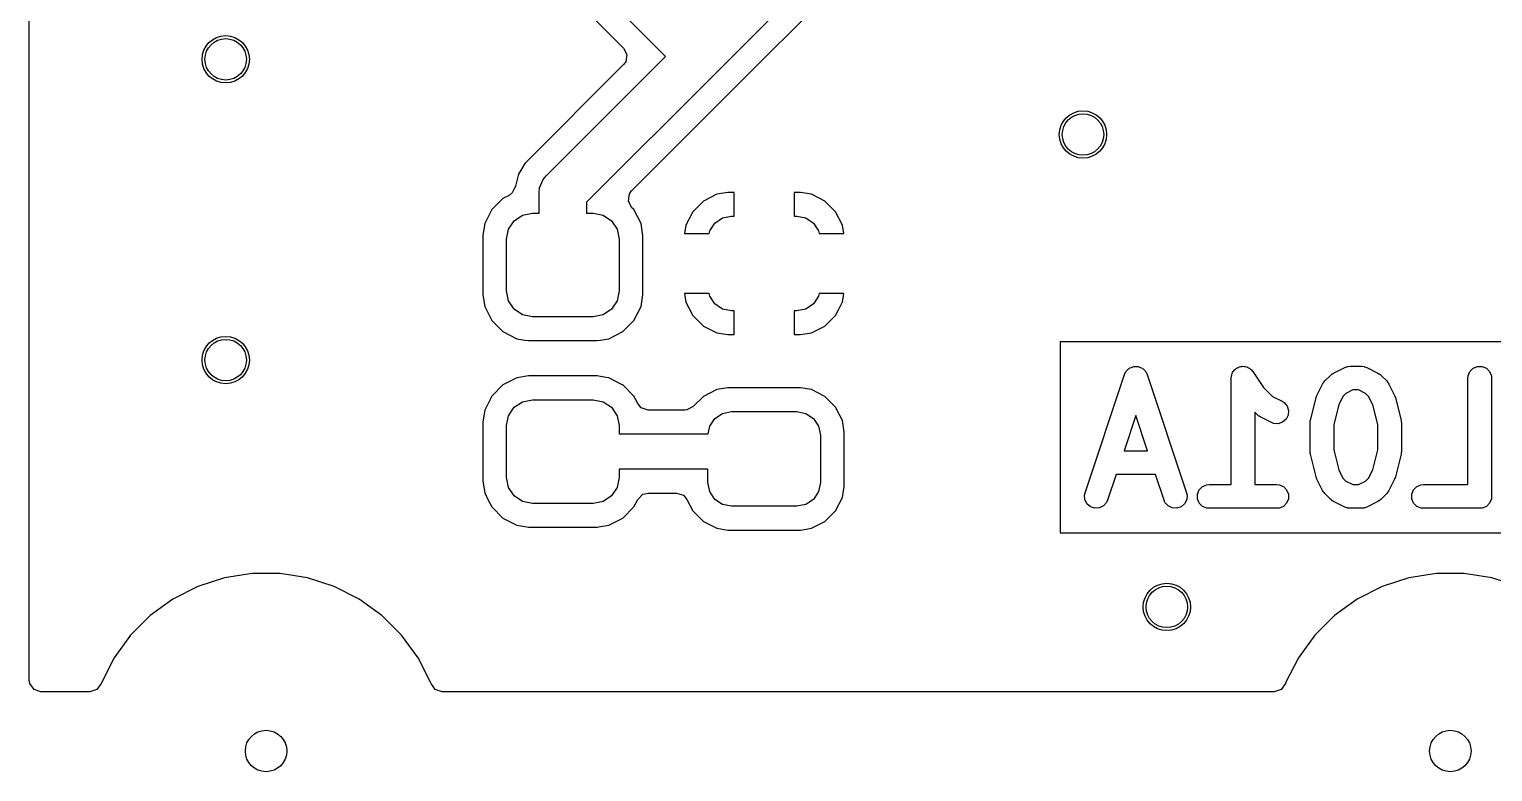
# Model space of a CAD drawing. Extents: x 5.36 to 6.5, y -4.55 to -3.35.
# Drawn here: x 5.3581 to 5.8446, y -4.5469 to -4.3 of the extents above; entities that cross this region are included whole.
import ezdxf

# ---------------------------------------------------------------- set-up
doc = ezdxf.new("R2010")
doc.units = 0
doc.header["$MEASUREMENT"] = 0
doc.layers.add('BLACK', color=7, linetype='CONTINUOUS')

msp = doc.modelspace()

# ---------------------------------------------------------------- linework, layer by layer
at = {"layer": 'BLACK', "linetype": 'CONTINUOUS'}
for p, q in [((5.35805, -4.43054), (5.35805, -4.10957)), ((5.56957, -4.30906), (5.51412, -4.2536)), ((5.64696, -4.25394), (5.58628, -4.31462)), ((5.59333, -4.31874), (5.63907, -4.273)), ((5.5318, -4.28245), (5.55565, -4.3063)), ((5.52987, -4.34876), (5.56957, -4.30906)), ((5.55565, -4.3063), (5.55675, -4.30845)), ((5.55675, -4.30845), (5.55637, -4.31082)), ((5.55565, -4.31181), (5.52282, -4.34465)), ((5.58628, -4.31462), (5.54331, -4.35759)), ((5.55637, -4.31082), (5.55565, -4.31181)), ((5.58628, -4.31462), (5.58628, -4.31462)), ((5.59039, -4.32167), (5.59333, -4.31874)), ((5.59333, -4.31874), (5.59333, -4.31874)), ((5.5583, -4.35376), (5.59039, -4.32167)), ((5.59039, -4.32167), (5.59039, -4.32167)), ((5.52074, -4.34824), (5.51967, -4.35225)), ((5.52282, -4.34465), (5.52074, -4.34824)), ((5.52074, -4.34824), (5.52074, -4.34824)), ((5.52074, -4.34824), (5.52074, -4.34824)), ((5.52889, -4.34996), (5.52987, -4.34876)), ((5.51957, -4.35249), (5.51862, -4.35448)), ((5.5196, -4.3525), (5.51957, -4.35249)), ((5.51964, -4.35234), (5.5196, -4.3525)), ((5.51966, -4.35231), (5.51964, -4.35234)), ((5.51967, -4.35225), (5.51966, -4.35231)), ((5.52756, -4.35433), (5.52771, -4.35279)), ((5.52771, -4.35279), (5.52889, -4.34996)), ((5.55759, -4.35475), (5.5583, -4.35376)), ((5.51552, -4.35631), (5.51182, -4.36001)), ((5.51756, -4.35527), (5.51552, -4.35631)), ((5.51862, -4.35448), (5.51756, -4.35527)), ((5.52756, -4.36122), (5.52756, -4.35433)), ((5.54331, -4.35759), (5.54331, -4.36122)), ((5.55721, -4.35713), (5.55759, -4.35475)), ((5.5583, -4.35927), (5.55721, -4.35713)), ((5.58216, -4.35718), (5.57864, -4.36071)), ((5.58661, -4.35491), (5.58216, -4.35718)), ((5.5903, -4.35433), (5.58661, -4.35491)), ((5.58661, -4.35491), (5.58661, -4.35491)), ((5.59236, -4.35433), (5.5903, -4.35433)), ((5.5903, -4.35433), (5.5903, -4.35433)), ((5.59236, -4.3622), (5.59236, -4.35433)), ((5.59236, -4.35433), (5.59236, -4.35433)), ((5.61443, -4.35433), (5.61236, -4.35433)), ((5.61236, -4.35433), (5.61236, -4.35433)), ((5.61236, -4.35433), (5.61236, -4.3622)), ((5.61812, -4.35491), (5.61443, -4.35433)), ((5.62256, -4.35718), (5.61812, -4.35491)), ((5.61812, -4.35491), (5.61812, -4.35491)), ((5.62609, -4.36071), (5.62256, -4.35718)), ((5.51182, -4.36001), (5.50945, -4.36467)), ((5.51739, -4.36654), (5.51925, -4.36374)), ((5.51925, -4.36374), (5.52205, -4.36188)), ((5.52205, -4.36188), (5.52534, -4.36122)), ((5.52534, -4.36122), (5.52756, -4.36122)), ((5.54331, -4.36122), (5.54552, -4.36122)), ((5.54552, -4.36122), (5.54882, -4.36188)), ((5.54882, -4.36188), (5.55161, -4.36374)), ((5.55161, -4.36374), (5.55348, -4.36654)), ((5.55904, -4.36001), (5.5583, -4.35927)), ((5.56142, -4.36467), (5.55904, -4.36001)), ((5.57864, -4.36071), (5.57637, -4.36515)), ((5.58597, -4.36451), (5.58852, -4.3628)), ((5.58852, -4.3628), (5.59154, -4.3622)), ((5.59154, -4.3622), (5.59236, -4.3622)), ((5.61236, -4.3622), (5.61319, -4.3622)), ((5.61319, -4.3622), (5.6162, -4.3628)), ((5.6162, -4.3628), (5.61876, -4.36451)), ((5.62835, -4.36515), (5.62609, -4.36071)), ((5.50945, -4.36467), (5.50884, -4.36853)), ((5.50884, -4.36853), (5.50884, -4.38836)), ((5.50945, -4.36467), (5.50945, -4.36467)), ((5.51673, -4.36983), (5.51739, -4.36654)), ((5.55348, -4.36654), (5.55413, -4.36983)), ((5.56194, -4.36795), (5.56142, -4.36467)), ((5.56203, -4.36853), (5.56194, -4.36795)), ((5.56203, -4.37287), (5.56203, -4.36853)), ((5.57637, -4.36515), (5.57593, -4.36795)), ((5.57593, -4.36795), (5.58408, -4.36795)), ((5.57637, -4.36515), (5.57637, -4.36515)), ((5.58408, -4.36795), (5.58426, -4.36707)), ((5.58426, -4.36707), (5.58597, -4.36451)), ((5.61876, -4.36451), (5.62046, -4.36707)), ((5.62046, -4.36707), (5.62064, -4.36795)), ((5.62064, -4.36795), (5.6288, -4.36795)), ((5.6288, -4.36795), (5.62835, -4.36515)), ((5.62835, -4.36515), (5.62835, -4.36515)), ((5.51673, -4.38706), (5.51673, -4.36983)), ((5.55413, -4.36983), (5.55413, -4.38706)), ((5.56203, -4.38795), (5.56203, -4.37287)), ((5.50884, -4.38836), (5.50945, -4.39222)), ((5.51739, -4.39035), (5.51673, -4.38706)), ((5.55413, -4.38706), (5.55348, -4.39035)), ((5.56142, -4.39222), (5.56203, -4.38836)), ((5.56203, -4.38836), (5.56203, -4.38795)), ((5.58408, -4.38795), (5.57593, -4.38795)), ((5.57593, -4.38795), (5.57637, -4.39075)), ((5.58426, -4.38884), (5.58408, -4.38795)), ((5.62064, -4.38795), (5.62046, -4.38884)), ((5.6288, -4.38795), (5.62064, -4.38795)), ((5.62835, -4.39075), (5.6288, -4.38795)), ((5.50945, -4.39222), (5.50945, -4.39222)), ((5.50945, -4.39222), (5.50978, -4.39287)), ((5.50978, -4.39287), (5.51182, -4.39688)), ((5.51925, -4.39315), (5.51739, -4.39035)), ((5.52205, -4.39501), (5.51925, -4.39315)), ((5.55161, -4.39315), (5.54882, -4.39501)), ((5.55348, -4.39035), (5.55161, -4.39315)), ((5.55904, -4.39688), (5.56142, -4.39222)), ((5.57637, -4.39075), (5.57637, -4.39075)), ((5.57637, -4.39075), (5.57864, -4.3952)), ((5.58597, -4.39139), (5.58426, -4.38884)), ((5.58852, -4.3931), (5.58597, -4.39139)), ((5.59154, -4.3937), (5.58852, -4.3931)), ((5.6162, -4.3931), (5.61319, -4.3937)), ((5.61876, -4.39139), (5.6162, -4.3931)), ((5.62046, -4.38884), (5.61876, -4.39139)), ((5.62609, -4.3952), (5.62727, -4.39287)), ((5.62727, -4.39287), (5.62829, -4.39087)), ((5.62829, -4.39087), (5.62835, -4.39075)), ((5.62835, -4.39075), (5.62835, -4.39075)), ((5.51182, -4.39688), (5.51552, -4.40058)), ((5.52534, -4.39567), (5.52205, -4.39501)), ((5.54552, -4.39567), (5.52534, -4.39567)), ((5.54882, -4.39501), (5.54552, -4.39567)), ((5.55534, -4.40058), (5.55904, -4.39688)), ((5.57864, -4.3952), (5.58216, -4.39873)), ((5.59236, -4.3937), (5.59154, -4.3937)), ((5.59236, -4.40157), (5.59236, -4.3937)), ((5.61319, -4.3937), (5.61236, -4.3937)), ((5.61236, -4.3937), (5.61236, -4.40157)), ((5.62256, -4.39873), (5.62609, -4.3952)), ((5.51552, -4.40058), (5.52018, -4.40295)), ((5.52018, -4.40295), (5.5228, -4.40337)), ((5.54794, -4.40338), (5.55069, -4.40295)), ((5.55069, -4.40295), (5.55534, -4.40058)), ((5.58216, -4.39873), (5.58661, -4.40099)), ((5.58661, -4.40099), (5.58661, -4.40099)), ((5.58661, -4.40099), (5.5903, -4.40157)), ((5.5903, -4.40157), (5.59236, -4.40157)), ((5.59236, -4.40157), (5.59236, -4.40157)), ((5.61236, -4.40157), (5.61236, -4.40157)), ((5.61236, -4.40157), (5.61443, -4.40157)), ((5.61443, -4.40157), (5.61812, -4.40099)), ((5.61443, -4.40157), (5.61443, -4.40157)), ((5.61812, -4.40099), (5.62233, -4.39884)), ((5.61812, -4.40099), (5.61812, -4.40099)), ((5.62233, -4.39884), (5.62256, -4.39873)), ((5.62233, -4.39884), (5.62233, -4.39884)), ((5.5228, -4.40337), (5.52405, -4.40356)), ((5.52405, -4.40356), (5.52405, -4.40356)), ((5.52405, -4.40356), (5.54682, -4.40356)), ((5.54682, -4.40356), (5.54794, -4.40338)), ((6.20475, -4.40393), (5.70071, -4.40393)), ((5.70071, -4.40393), (5.70071, -4.4675)), ((5.72375, -4.4128), (5.72396, -4.41261)), ((5.72396, -4.41261), (5.72443, -4.41246)), ((5.72443, -4.41246), (5.72487, -4.41224)), ((5.72487, -4.41224), (5.72515, -4.41222)), ((5.72515, -4.41222), (5.72542, -4.41213)), ((5.72542, -4.41213), (5.72591, -4.41216)), ((5.72591, -4.41216), (5.7264, -4.41213)), ((5.7264, -4.41213), (5.72667, -4.41222)), ((5.72667, -4.41222), (5.72695, -4.41224)), ((5.72695, -4.41224), (5.72739, -4.41246)), ((5.72739, -4.41246), (5.72786, -4.41261)), ((5.72786, -4.41261), (5.72807, -4.4128)), ((5.75934, -4.41276), (5.7597, -4.41261)), ((5.7597, -4.41261), (5.76003, -4.41239)), ((5.76003, -4.41239), (5.76041, -4.41232)), ((5.76041, -4.41232), (5.76076, -4.41217)), ((5.76076, -4.41217), (5.76115, -4.41217)), ((5.76115, -4.41217), (5.76153, -4.4121)), ((5.76153, -4.4121), (5.76191, -4.41217)), ((5.76191, -4.41217), (5.7623, -4.41217)), ((5.7623, -4.41217), (5.76266, -4.41232)), ((5.76266, -4.41232), (5.76304, -4.4124)), ((5.76304, -4.4124), (5.76336, -4.41261)), ((5.76336, -4.41261), (5.76372, -4.41276)), ((5.79164, -4.41439), (5.79539, -4.41251)), ((5.79539, -4.41251), (5.79611, -4.41224)), ((5.79611, -4.41224), (5.79625, -4.41223)), ((5.79625, -4.41223), (5.79638, -4.41217)), ((5.79638, -4.41217), (5.79715, -4.4121)), ((5.79715, -4.4121), (5.8009, -4.4121)), ((5.8009, -4.4121), (5.80167, -4.41217)), ((5.80167, -4.41217), (5.8018, -4.41223)), ((5.8018, -4.41223), (5.80194, -4.41224)), ((5.80194, -4.41224), (5.80266, -4.41251)), ((5.80266, -4.41251), (5.80641, -4.41439)), ((5.83808, -4.41276), (5.8395, -4.41217)), ((5.8395, -4.41217), (5.84104, -4.41217)), ((5.84104, -4.41217), (5.84246, -4.41276)), ((5.52018, -4.41595), (5.51552, -4.41832)), ((5.52405, -4.41533), (5.52018, -4.41595)), ((5.52018, -4.41595), (5.52018, -4.41595)), ((5.54682, -4.41533), (5.52405, -4.41533)), ((5.52405, -4.41533), (5.52405, -4.41533)), ((5.54972, -4.41579), (5.54682, -4.41533)), ((5.54682, -4.41533), (5.54682, -4.41533)), ((5.55069, -4.41595), (5.54972, -4.41579)), ((5.55518, -4.41824), (5.55069, -4.41595)), ((5.55069, -4.41595), (5.55069, -4.41595)), ((5.70905, -4.45416), (5.72217, -4.41479)), ((5.72217, -4.41479), (5.72249, -4.41408)), ((5.72249, -4.41408), (5.72267, -4.41387)), ((5.72267, -4.41387), (5.7228, -4.41362)), ((5.7228, -4.41362), (5.72317, -4.41329)), ((5.72317, -4.41329), (5.7235, -4.41292)), ((5.7235, -4.41292), (5.72375, -4.4128)), ((5.72807, -4.4128), (5.72832, -4.41292)), ((5.72832, -4.41292), (5.72865, -4.4133)), ((5.72865, -4.4133), (5.72902, -4.41362)), ((5.72902, -4.41362), (5.72915, -4.41387)), ((5.72915, -4.41387), (5.72933, -4.41408)), ((5.72933, -4.41408), (5.72964, -4.41479)), ((5.72964, -4.41479), (5.74277, -4.45416)), ((5.75759, -4.41602), (5.75767, -4.41526)), ((5.75759, -4.41603), (5.75759, -4.41602)), ((5.75759, -4.45147), (5.75759, -4.41603)), ((5.75759, -4.41603), (5.75759, -4.41603)), ((5.75759, -4.41603), (5.75759, -4.41603)), ((5.75767, -4.41526), (5.75782, -4.4149)), ((5.75782, -4.4149), (5.75789, -4.41452)), ((5.75789, -4.41452), (5.75811, -4.4142)), ((5.75811, -4.4142), (5.75826, -4.41384)), ((5.75826, -4.41384), (5.75853, -4.41357)), ((5.75853, -4.41357), (5.75875, -4.41325)), ((5.75875, -4.41325), (5.75907, -4.41303)), ((5.75907, -4.41303), (5.75934, -4.41276)), ((5.76372, -4.41276), (5.76399, -4.41303)), ((5.76399, -4.41303), (5.76432, -4.41325)), ((5.76432, -4.41325), (5.7648, -4.41384)), ((5.7648, -4.41384), (5.7648, -4.41384)), ((5.7648, -4.41384), (5.7648, -4.41385)), ((5.7648, -4.41385), (5.76481, -4.41385)), ((5.76481, -4.41385), (5.76834, -4.41915)), ((5.78825, -4.41759), (5.78834, -4.41749)), ((5.78834, -4.41749), (5.78842, -4.41737)), ((5.78842, -4.41737), (5.78849, -4.4173)), ((5.78849, -4.4173), (5.78874, -4.417)), ((5.78874, -4.417), (5.79062, -4.41512)), ((5.79062, -4.41512), (5.79092, -4.41488)), ((5.79092, -4.41488), (5.79099, -4.4148)), ((5.79099, -4.4148), (5.79111, -4.41472)), ((5.79111, -4.41472), (5.79121, -4.41463)), ((5.79121, -4.41463), (5.79131, -4.41459)), ((5.79131, -4.41459), (5.79164, -4.41439)), ((5.80641, -4.41439), (5.80674, -4.41459)), ((5.80674, -4.41459), (5.80684, -4.41463)), ((5.80684, -4.41463), (5.80694, -4.41472)), ((5.80694, -4.41472), (5.80706, -4.4148)), ((5.80706, -4.4148), (5.80713, -4.41488)), ((5.80713, -4.41488), (5.80743, -4.41512)), ((5.80743, -4.41512), (5.80931, -4.417)), ((5.80931, -4.417), (5.80956, -4.4173)), ((5.80956, -4.4173), (5.80963, -4.41737)), ((5.80963, -4.41737), (5.80971, -4.41749)), ((5.80971, -4.41749), (5.8098, -4.41759)), ((5.83633, -4.41603), (5.83641, -4.41526)), ((5.83633, -4.45147), (5.83633, -4.41603)), ((5.83641, -4.41526), (5.837, -4.41384)), ((5.837, -4.41384), (5.83808, -4.41276)), ((5.84246, -4.41276), (5.84354, -4.41384)), ((5.84354, -4.41384), (5.84413, -4.41526)), ((5.84413, -4.41526), (5.84421, -4.41603)), ((5.84421, -4.41603), (5.84421, -4.4554)), ((5.51182, -4.42202), (5.50945, -4.42668)), ((5.51552, -4.41832), (5.51182, -4.42202)), ((5.55534, -4.41832), (5.55518, -4.41824)), ((5.55904, -4.42202), (5.55534, -4.41832)), ((5.56032, -4.42453), (5.55904, -4.42202)), ((5.58215, -4.42212), (5.57876, -4.42551)), ((5.5866, -4.41986), (5.58215, -4.42212)), ((5.58215, -4.42212), (5.58215, -4.42212)), ((5.58215, -4.42212), (5.58215, -4.42212)), ((5.59029, -4.41927), (5.5866, -4.41986)), ((5.5866, -4.41986), (5.5866, -4.41986)), ((5.61443, -4.41927), (5.59029, -4.41927)), ((5.59029, -4.41927), (5.59029, -4.41927)), ((5.61812, -4.41986), (5.61443, -4.41927)), ((5.62257, -4.42212), (5.61812, -4.41986)), ((5.61812, -4.41986), (5.61812, -4.41986)), ((5.6261, -4.42566), (5.62257, -4.42212)), ((5.76834, -4.41915), (5.77136, -4.42217)), ((5.77136, -4.42217), (5.77454, -4.42376)), ((5.78585, -4.42249), (5.78598, -4.42217)), ((5.78598, -4.42217), (5.78609, -4.42185)), ((5.78609, -4.42185), (5.78611, -4.42183)), ((5.78611, -4.42183), (5.78613, -4.42177)), ((5.78613, -4.42177), (5.788, -4.41802)), ((5.788, -4.41802), (5.78821, -4.41769)), ((5.78821, -4.41769), (5.78825, -4.41759)), ((5.79476, -4.42211), (5.79337, -4.42491)), ((5.79573, -4.42114), (5.79476, -4.42211)), ((5.79808, -4.41997), (5.79573, -4.42114)), ((5.79997, -4.41997), (5.79808, -4.41997)), ((5.80232, -4.42114), (5.79997, -4.41997)), ((5.80329, -4.42211), (5.80232, -4.42114)), ((5.80468, -4.42491), (5.80329, -4.42211)), ((5.8098, -4.41759), (5.80984, -4.41769)), ((5.80984, -4.41769), (5.81005, -4.41802)), ((5.81005, -4.41802), (5.81192, -4.42177)), ((5.81192, -4.42177), (5.81194, -4.42183)), ((5.81194, -4.42183), (5.81196, -4.42185)), ((5.81196, -4.42185), (5.81207, -4.42217)), ((5.81207, -4.42217), (5.8122, -4.42249)), ((5.50945, -4.42668), (5.50884, -4.43054)), ((5.50945, -4.42668), (5.50945, -4.42668)), ((5.51739, -4.42854), (5.51925, -4.42575)), ((5.51925, -4.42575), (5.52205, -4.42388)), ((5.52205, -4.42388), (5.52534, -4.42323)), ((5.52534, -4.42323), (5.54552, -4.42323)), ((5.54552, -4.42323), (5.54882, -4.42388)), ((5.54882, -4.42388), (5.55161, -4.42575)), ((5.55161, -4.42575), (5.55348, -4.42854)), ((5.5615, -4.42591), (5.56032, -4.42453)), ((5.56379, -4.42665), (5.5615, -4.42591)), ((5.57601, -4.42665), (5.56379, -4.42665)), ((5.57662, -4.42661), (5.57601, -4.42665)), ((5.57876, -4.42551), (5.57662, -4.42661)), ((5.58852, -4.42776), (5.59154, -4.42717)), ((5.59154, -4.42717), (5.61319, -4.42717)), ((5.61319, -4.42717), (5.6162, -4.42776)), ((5.62837, -4.43011), (5.6261, -4.42566)), ((5.77454, -4.42376), (5.77519, -4.42417)), ((5.77519, -4.42417), (5.7762, -4.42533)), ((5.7762, -4.42533), (5.77668, -4.42679)), ((5.77668, -4.42679), (5.77658, -4.42832)), ((5.78396, -4.43008), (5.78583, -4.42258)), ((5.78583, -4.42258), (5.78585, -4.42252)), ((5.78585, -4.42252), (5.78585, -4.42249)), ((5.79337, -4.42491), (5.79171, -4.43152)), ((5.80634, -4.43152), (5.80468, -4.42491)), ((5.8122, -4.42249), (5.8122, -4.42252)), ((5.8122, -4.42252), (5.81222, -4.42258)), ((5.81222, -4.42258), (5.81409, -4.43008)), ((5.35805, -4.4675), (5.35805, -4.43054)), ((5.50884, -4.43054), (5.50884, -4.45036)), ((5.51673, -4.43184), (5.51739, -4.42854)), ((5.51673, -4.44906), (5.51673, -4.43184)), ((5.55348, -4.42854), (5.55413, -4.43184)), ((5.55413, -4.43184), (5.55413, -4.43455)), ((5.58376, -4.43455), (5.58426, -4.43203)), ((5.58426, -4.43203), (5.58597, -4.42947)), ((5.58597, -4.42947), (5.58852, -4.42776)), ((5.6162, -4.42776), (5.61876, -4.42947)), ((5.61876, -4.42947), (5.62046, -4.43203)), ((5.62046, -4.43203), (5.62106, -4.43504)), ((5.62886, -4.4332), (5.62837, -4.43011)), ((5.62837, -4.43011), (5.62837, -4.43011)), ((5.62837, -4.43011), (5.62837, -4.43011)), ((5.72591, -4.42848), (5.722, -4.44022)), ((5.72982, -4.44022), (5.72591, -4.42848)), ((5.76624, -4.42819), (5.76547, -4.42741)), ((5.76547, -4.42741), (5.76547, -4.45147)), ((5.76655, -4.42844), (5.76624, -4.42819)), ((5.76661, -4.42852), (5.76655, -4.42844)), ((5.76673, -4.42859), (5.76661, -4.42852)), ((5.76684, -4.42868), (5.76673, -4.42859)), ((5.76694, -4.42872), (5.76684, -4.42868)), ((5.76727, -4.42893), (5.76694, -4.42872)), ((5.77102, -4.4308), (5.76727, -4.42893)), ((5.77174, -4.43108), (5.77102, -4.4308)), ((5.77327, -4.43119), (5.77174, -4.43108)), ((5.77473, -4.4307), (5.77327, -4.43119)), ((5.77589, -4.42969), (5.77473, -4.4307)), ((5.77658, -4.42832), (5.77589, -4.42969)), ((5.78384, -4.43084), (5.78389, -4.43055)), ((5.78385, -4.4309), (5.78384, -4.43084)), ((5.78384, -4.43103), (5.78385, -4.4309)), ((5.78384, -4.4404), (5.78384, -4.43103)), ((5.78389, -4.43055), (5.78392, -4.43026)), ((5.78392, -4.43026), (5.78394, -4.43021)), ((5.78394, -4.43021), (5.78396, -4.43008)), ((5.79171, -4.43152), (5.79171, -4.43992)), ((5.80634, -4.43992), (5.80634, -4.43152)), ((5.81409, -4.43008), (5.81411, -4.43021)), ((5.81411, -4.43021), (5.81414, -4.43026)), ((5.81414, -4.43026), (5.81416, -4.43055)), ((5.81416, -4.43055), (5.81421, -4.43084)), ((5.81421, -4.43084), (5.8142, -4.4309)), ((5.8142, -4.4309), (5.81421, -4.43103)), ((5.81421, -4.43103), (5.81421, -4.4404)), ((5.55413, -4.43455), (5.58376, -4.43455)), ((5.62106, -4.43504), (5.62106, -4.45079)), ((5.62896, -4.4338), (5.62886, -4.4332)), ((5.62896, -4.45203), (5.62896, -4.4338)), ((5.722, -4.44022), (5.72982, -4.44022)), ((5.78385, -4.44054), (5.78384, -4.4404)), ((5.78384, -4.4406), (5.78385, -4.44054)), ((5.78389, -4.44088), (5.78384, -4.4406)), ((5.78392, -4.44117), (5.78389, -4.44088)), ((5.78394, -4.44123), (5.78392, -4.44117)), ((5.78396, -4.44136), (5.78394, -4.44123)), ((5.78583, -4.44886), (5.78396, -4.44136)), ((5.79171, -4.43992), (5.79337, -4.44653)), ((5.80468, -4.44653), (5.80634, -4.43992)), ((5.81409, -4.44136), (5.81222, -4.44886)), ((5.81411, -4.44123), (5.81409, -4.44136)), ((5.81414, -4.44117), (5.81411, -4.44123)), ((5.81416, -4.44088), (5.81414, -4.44117)), ((5.81421, -4.4406), (5.81416, -4.44088)), ((5.81421, -4.4404), (5.8142, -4.44054)), ((5.8142, -4.44054), (5.81421, -4.4406)), ((5.58366, -4.44636), (5.55413, -4.44636)), ((5.55413, -4.44636), (5.55413, -4.44906)), ((5.58366, -4.45079), (5.58366, -4.44636)), ((5.79337, -4.44653), (5.79476, -4.44932)), ((5.80329, -4.44932), (5.80468, -4.44653)), ((5.50884, -4.45036), (5.50945, -4.45423)), ((5.51739, -4.45236), (5.51673, -4.44906)), ((5.55413, -4.44906), (5.55348, -4.45236)), ((5.58426, -4.4538), (5.58366, -4.45079)), ((5.62106, -4.45079), (5.62046, -4.4538)), ((5.71937, -4.44809), (5.71652, -4.45665)), ((5.73245, -4.44809), (5.71937, -4.44809)), ((5.7353, -4.45665), (5.73245, -4.44809)), ((5.74809, -4.45213), (5.74951, -4.45154)), ((5.74951, -4.45154), (5.75028, -4.45147)), ((5.75028, -4.45147), (5.75759, -4.45147)), ((5.76547, -4.45147), (5.77278, -4.45147)), ((5.77278, -4.45147), (5.77355, -4.45154)), ((5.77355, -4.45154), (5.77497, -4.45213)), ((5.78585, -4.44891), (5.78583, -4.44886)), ((5.78585, -4.44894), (5.78585, -4.44891)), ((5.78598, -4.44926), (5.78585, -4.44894)), ((5.78609, -4.44958), (5.78598, -4.44926)), ((5.78611, -4.44961), (5.78609, -4.44958)), ((5.78613, -4.44966), (5.78611, -4.44961)), ((5.788, -4.45341), (5.78613, -4.44966)), ((5.79476, -4.44932), (5.79573, -4.45029)), ((5.79573, -4.45029), (5.79808, -4.45147)), ((5.79808, -4.45147), (5.79997, -4.45147)), ((5.79997, -4.45147), (5.80232, -4.45029)), ((5.80232, -4.45029), (5.80329, -4.44932)), ((5.81192, -4.44966), (5.81005, -4.45341)), ((5.81194, -4.44961), (5.81192, -4.44966)), ((5.81196, -4.44958), (5.81194, -4.44961)), ((5.81207, -4.44926), (5.81196, -4.44958)), ((5.8122, -4.44894), (5.81207, -4.44926)), ((5.81222, -4.44886), (5.8122, -4.44891)), ((5.8122, -4.44891), (5.8122, -4.44894)), ((5.81933, -4.45213), (5.82075, -4.45154)), ((5.82075, -4.45154), (5.82152, -4.45147)), ((5.82152, -4.45147), (5.83633, -4.45147)), ((5.50945, -4.45423), (5.50945, -4.45423)), ((5.50945, -4.45423), (5.51055, -4.45638)), ((5.51055, -4.45638), (5.51182, -4.45889)), ((5.51925, -4.45515), (5.51739, -4.45236)), ((5.52205, -4.45702), (5.51925, -4.45515)), ((5.55161, -4.45515), (5.54882, -4.45702)), ((5.55348, -4.45236), (5.55161, -4.45515)), ((5.55904, -4.45889), (5.56032, -4.45638)), ((5.56032, -4.45638), (5.56202, -4.45468)), ((5.56202, -4.45468), (5.56379, -4.45425)), ((5.56379, -4.45425), (5.57322, -4.45425)), ((5.57322, -4.45425), (5.57551, -4.455)), ((5.57551, -4.455), (5.57669, -4.45638)), ((5.57669, -4.45638), (5.57669, -4.45638)), ((5.57669, -4.45638), (5.57862, -4.46017)), ((5.58597, -4.45636), (5.58426, -4.4538)), ((5.58852, -4.45806), (5.58597, -4.45636)), ((5.61876, -4.45636), (5.6162, -4.45806)), ((5.62046, -4.4538), (5.61876, -4.45636)), ((5.6261, -4.46017), (5.62837, -4.45572)), ((5.62837, -4.45572), (5.62896, -4.45203)), ((5.70888, -4.45491), (5.70905, -4.45416)), ((5.70899, -4.45644), (5.70888, -4.45491)), ((5.70968, -4.45782), (5.70899, -4.45644)), ((5.74283, -4.45644), (5.74214, -4.45782)), ((5.74277, -4.45416), (5.74294, -4.45491)), ((5.74294, -4.45491), (5.74283, -4.45644)), ((5.74642, -4.45463), (5.74701, -4.45322)), ((5.74642, -4.45617), (5.74642, -4.45463)), ((5.74701, -4.45759), (5.74642, -4.45617)), ((5.74701, -4.45322), (5.74809, -4.45213)), ((5.77497, -4.45213), (5.77605, -4.45322)), ((5.77605, -4.45322), (5.77664, -4.45463)), ((5.77664, -4.45617), (5.77605, -4.45759)), ((5.77664, -4.45463), (5.77664, -4.45617)), ((5.78821, -4.45374), (5.788, -4.45341)), ((5.78825, -4.45384), (5.78821, -4.45374)), ((5.78834, -4.45395), (5.78825, -4.45384)), ((5.78842, -4.45407), (5.78834, -4.45395)), ((5.78849, -4.45413), (5.78842, -4.45407)), ((5.78874, -4.45444), (5.78849, -4.45413)), ((5.79062, -4.45631), (5.78874, -4.45444)), ((5.79092, -4.45656), (5.79062, -4.45631)), ((5.80743, -4.45631), (5.80713, -4.45656)), ((5.80931, -4.45444), (5.80743, -4.45631)), ((5.80956, -4.45413), (5.80931, -4.45444)), ((5.80963, -4.45407), (5.80956, -4.45413)), ((5.80971, -4.45395), (5.80963, -4.45407)), ((5.8098, -4.45384), (5.80971, -4.45395)), ((5.80984, -4.45374), (5.8098, -4.45384)), ((5.81005, -4.45341), (5.80984, -4.45374)), ((5.81766, -4.45463), (5.81825, -4.45322)), ((5.81766, -4.45617), (5.81766, -4.45463)), ((5.81825, -4.45759), (5.81766, -4.45617)), ((5.81825, -4.45322), (5.81933, -4.45213)), ((5.84413, -4.45617), (5.84354, -4.45759)), ((5.84421, -4.4554), (5.84413, -4.45617)), ((5.51182, -4.45889), (5.51552, -4.46258)), ((5.52534, -4.45768), (5.52205, -4.45702)), ((5.54552, -4.45768), (5.52534, -4.45768)), ((5.54882, -4.45702), (5.54552, -4.45768)), ((5.55534, -4.46258), (5.55904, -4.45889)), ((5.57862, -4.46017), (5.58215, -4.4637)), ((5.59154, -4.45866), (5.58852, -4.45806)), ((5.61319, -4.45866), (5.59154, -4.45866)), ((5.6162, -4.45806), (5.61319, -4.45866)), ((5.62257, -4.4637), (5.6261, -4.46017)), ((5.71084, -4.45882), (5.70968, -4.45782)), ((5.71229, -4.45931), (5.71084, -4.45882)), ((5.71383, -4.4592), (5.71229, -4.45931)), ((5.7152, -4.45851), (5.71383, -4.4592)), ((5.71621, -4.45735), (5.7152, -4.45851)), ((5.71652, -4.45665), (5.71621, -4.45735)), ((5.73561, -4.45735), (5.7353, -4.45665)), ((5.73662, -4.45851), (5.73561, -4.45735)), ((5.73799, -4.4592), (5.73662, -4.45851)), ((5.73952, -4.45931), (5.73799, -4.4592)), ((5.74098, -4.45882), (5.73952, -4.45931)), ((5.74214, -4.45782), (5.74098, -4.45882)), ((5.74809, -4.45868), (5.74701, -4.45759)), ((5.74951, -4.45926), (5.74809, -4.45868)), ((5.75028, -4.45934), (5.74951, -4.45926)), ((5.77278, -4.45934), (5.75028, -4.45934)), ((5.77355, -4.45926), (5.77278, -4.45934)), ((5.77497, -4.45868), (5.77355, -4.45926)), ((5.77605, -4.45759), (5.77497, -4.45868)), ((5.79099, -4.45664), (5.79092, -4.45656)), ((5.79111, -4.45671), (5.79099, -4.45664)), ((5.79121, -4.4568), (5.79111, -4.45671)), ((5.79131, -4.45684), (5.79121, -4.4568)), ((5.79164, -4.45705), (5.79131, -4.45684)), ((5.79539, -4.45892), (5.79164, -4.45705)), ((5.79611, -4.4592), (5.79539, -4.45892)), ((5.79625, -4.45921), (5.79611, -4.4592)), ((5.79638, -4.45926), (5.79625, -4.45921)), ((5.79715, -4.45934), (5.79638, -4.45926)), ((5.8009, -4.45934), (5.79715, -4.45934)), ((5.80167, -4.45926), (5.8009, -4.45934)), ((5.8018, -4.45921), (5.80167, -4.45926)), ((5.80194, -4.4592), (5.8018, -4.45921)), ((5.80266, -4.45892), (5.80194, -4.4592)), ((5.80641, -4.45705), (5.80266, -4.45892)), ((5.80674, -4.45684), (5.80641, -4.45705)), ((5.80684, -4.4568), (5.80674, -4.45684)), ((5.80694, -4.45671), (5.80684, -4.4568)), ((5.80706, -4.45664), (5.80694, -4.45671)), ((5.80713, -4.45656), (5.80706, -4.45664)), ((5.81933, -4.45868), (5.81825, -4.45759)), ((5.82075, -4.45926), (5.81933, -4.45868)), ((5.82152, -4.45934), (5.82075, -4.45926)), ((5.84027, -4.45934), (5.82152, -4.45934)), ((5.84104, -4.45926), (5.84027, -4.45934)), ((5.84246, -4.45868), (5.84104, -4.45926)), ((5.84354, -4.45759), (5.84246, -4.45868)), ((5.51552, -4.46258), (5.52018, -4.46496)), ((5.52018, -4.46496), (5.5228, -4.46537)), ((5.5228, -4.46537), (5.52405, -4.46557)), ((5.52405, -4.46557), (5.52405, -4.46557)), ((5.52405, -4.46557), (5.54682, -4.46557)), ((5.54682, -4.46557), (5.54794, -4.46539)), ((5.54794, -4.46539), (5.55069, -4.46496)), ((5.55069, -4.46496), (5.55534, -4.46258)), ((5.58215, -4.4637), (5.5866, -4.46597)), ((5.5866, -4.46597), (5.59029, -4.46656)), ((5.61628, -4.46626), (5.61812, -4.46597)), ((5.61812, -4.46597), (5.62257, -4.4637)), ((5.61812, -4.46597), (5.61812, -4.46597)), ((5.61812, -4.46597), (5.61812, -4.46597)), ((5.35805, -4.51644), (5.35805, -4.4675)), ((5.59029, -4.46656), (5.61443, -4.46656)), ((5.61443, -4.46656), (5.61628, -4.46626)), ((5.61443, -4.46656), (5.61443, -4.46656)), ((5.61443, -4.46656), (5.61443, -4.46656)), ((5.70071, -4.4675), (6.20475, -4.4675)), ((5.70071, -4.4675), (5.70071, -4.4675)), ((5.41409, -4.48529), (5.40581, -4.48951)), ((5.42294, -4.48242), (5.41409, -4.48529)), ((5.43212, -4.48096), (5.42294, -4.48242)), ((5.44142, -4.48096), (5.43212, -4.48096)), ((5.43212, -4.48096), (5.43212, -4.48096)), ((5.4506, -4.48242), (5.44142, -4.48096)), ((5.44142, -4.48096), (5.44142, -4.48096)), ((5.45945, -4.48529), (5.4506, -4.48242)), ((5.46773, -4.48951), (5.45945, -4.48529)), ((5.8078, -4.48529), (5.79951, -4.48951)), ((5.81664, -4.48242), (5.8078, -4.48529)), ((5.82582, -4.48096), (5.81664, -4.48242)), ((5.83512, -4.48096), (5.82582, -4.48096)), ((5.82582, -4.48096), (5.82582, -4.48096)), ((5.84431, -4.48242), (5.83512, -4.48096)), ((5.83512, -4.48096), (5.83512, -4.48096)), ((5.85315, -4.48529), (5.84431, -4.48242)), ((5.40581, -4.48951), (5.39829, -4.49498)), ((5.47526, -4.49498), (5.46773, -4.48951)), ((5.46773, -4.48951), (5.46773, -4.48951)), ((5.46773, -4.48951), (5.46773, -4.48951)), ((5.79951, -4.48951), (5.79199, -4.49498)), ((5.39829, -4.49498), (5.39171, -4.50155)), ((5.48183, -4.50155), (5.47526, -4.49498)), ((5.79199, -4.49498), (5.78541, -4.50155)), ((5.39171, -4.50155), (5.38625, -4.50908)), ((5.4873, -4.50908), (5.48183, -4.50155)), ((5.78541, -4.50155), (5.77995, -4.50908)), ((5.38625, -4.50908), (5.38202, -4.51736)), ((5.49152, -4.51736), (5.4873, -4.50908)), ((5.77995, -4.50908), (5.77573, -4.51736)), ((5.35824, -4.51764), (5.35805, -4.51644)), ((5.35966, -4.51959), (5.35824, -4.51764)), ((5.36195, -4.52033), (5.35966, -4.51959)), ((5.38052, -4.51959), (5.37823, -4.52033)), ((5.38193, -4.51764), (5.38052, -4.51959)), ((5.38202, -4.51736), (5.38193, -4.51764)), ((5.38202, -4.51736), (5.38202, -4.51736)), ((5.49161, -4.51764), (5.49152, -4.51736)), ((5.49152, -4.51736), (5.49152, -4.51736)), ((5.49152, -4.51736), (5.49152, -4.51736)), ((5.49152, -4.51736), (5.49152, -4.51736)), ((5.49302, -4.51959), (5.49161, -4.51764)), ((5.49532, -4.52033), (5.49302, -4.51959)), ((5.77422, -4.51959), (5.77193, -4.52033)), ((5.77564, -4.51764), (5.77422, -4.51959)), ((5.77573, -4.51736), (5.77564, -4.51764)), ((5.77573, -4.51736), (5.77573, -4.51736)), ((5.37823, -4.52033), (5.36195, -4.52033)), ((5.77193, -4.52033), (5.49532, -4.52033))]:
    msp.add_line(p, q, dxfattribs=at)
at = {"layer": 'BLACK'}
for centre, radius in [((5.42335, -4.31004), 0.00787), ((5.70835, -4.33504), 0.00787), ((5.42335, -4.41004), 0.00787), ((5.73622, -4.49213), 0.00787), ((5.43677, -4.54004), 0.00689), ((5.43677, -4.54004), 0.00689), ((5.83047, -4.54004), 0.00689), ((5.83047, -4.54004), 0.00689)]:
    msp.add_circle(centre, radius, dxfattribs=at)
at = {"layer": 'WHITE'}
for centre in [(5.42335, -4.31004), (5.70835, -4.33504), (5.42335, -4.41004), (5.73622, -4.49213)]:
    msp.add_circle(centre, 0.00689, dxfattribs=at)

doc.saveas('drawing.dxf')
